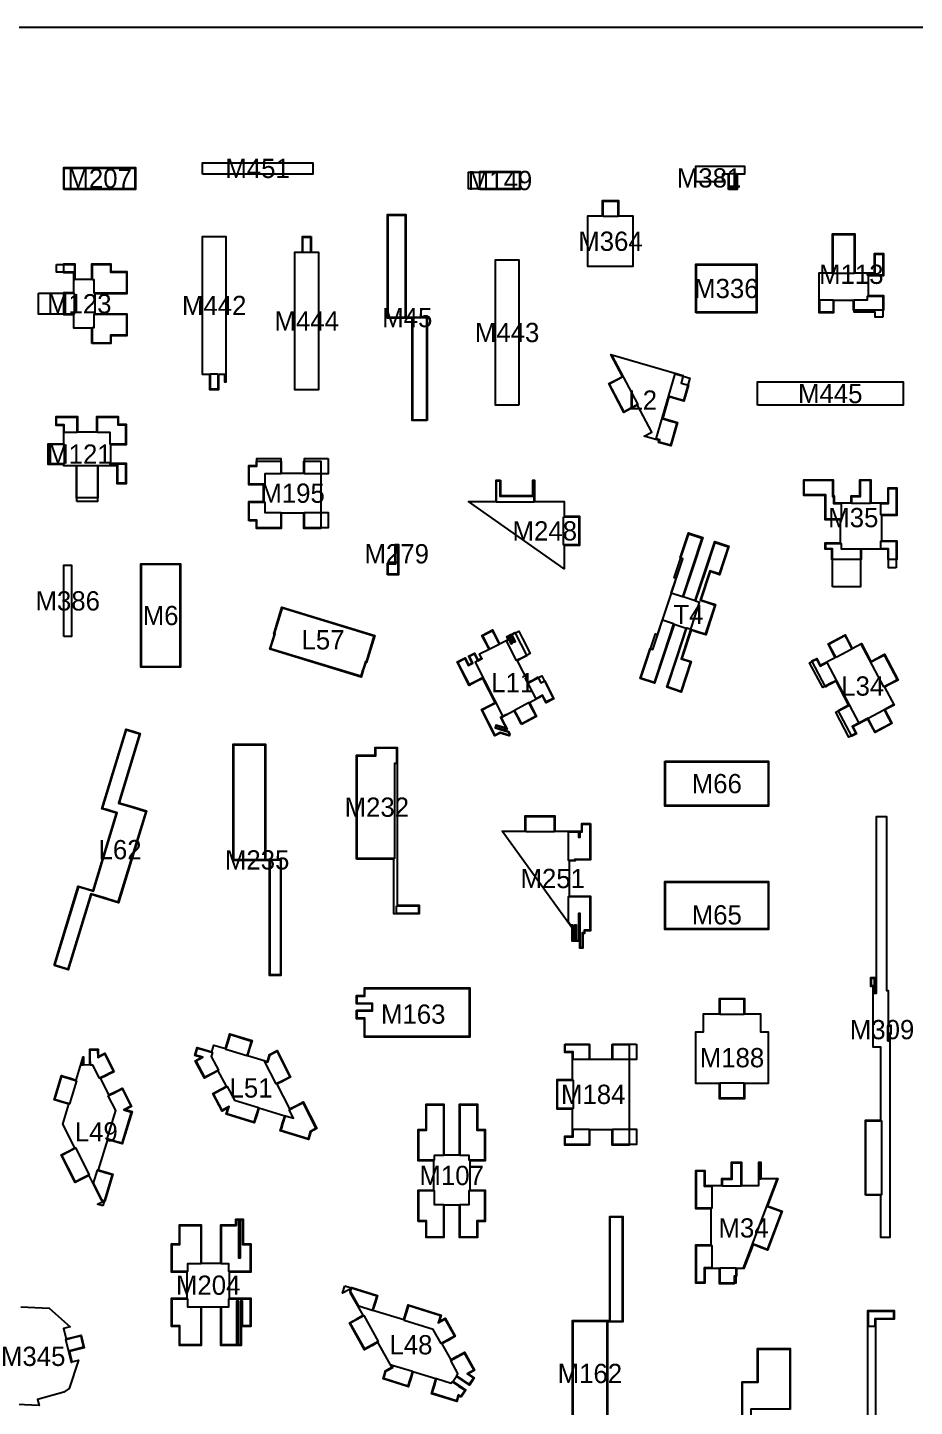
# Model space of a CAD drawing. Header units: millimetres. Extents: x 0 to 500, y 0 to 700.
# Drawn here: x 236.3 to 351.4, y 521.1 to 700 of the extents above; entities that cross this region are included whole.
import ezdxf
from ezdxf.enums import TextEntityAlignment as Align

# ---------------------------------------------------------------- set-up
doc = ezdxf.new("R2010")
doc.units = ezdxf.units.MM
for name, color, linetype in [('CORTE', 1, 'Continuous'), ('GRABADO', 5, 'Continuous'), ('HOJA', 8, 'Continuous')]:
    doc.layers.add(name, color=color, linetype=linetype)

msp = doc.modelspace()

# ---------------------------------------------------------------- linework, layer by layer
at = {"layer": 'CORTE'}
for points in [[(241, 679), (241, 681.85), (250.31, 681.85), (250.31, 679), (241, 679)], [(259, 681), (259, 682.46), (273.3, 682.46), (273.3, 681), (259, 681)], [(327.25, 679), (327.25, 681), (326.44, 681), (326.44, 680), (323, 680), (323, 682.04), (329.3, 682.04), (329.3, 681), (328.35, 681), (328.35, 679), (327.25, 679)], [(295, 679), (295, 681.32), (300.2, 681.32), (300.2, 679), (295, 679)], [(310.9, 675.56), (310.9, 677.56), (312.95, 677.56), (312.95, 675.56), (314.85, 675.56), (314.85, 669), (309, 669), (309, 675.56), (310.9, 675.56)], [(288.14, 649), (286.2, 649), (286.2, 662.29), (283, 662.29), (283, 675.74), (285.37, 675.74), (285.37, 662.44), (288.14, 662.44), (288.14, 649)], [(259.96, 655), (259, 655), (259, 672.88), (262.04, 672.88), (262.04, 654), (261.89, 654), (261.89, 655), (261.08, 655), (261.08, 653), (259.96, 653), (259.96, 655)], [(273.08, 672.88), (273.08, 670.88), (274.04, 670.88), (274.04, 653), (271, 653), (271, 670.88), (271.96, 670.88), (271.96, 672.88), (273.08, 672.88)], [(343.46, 664.61), (340.88, 664.61), (340.88, 663.41), (340.88, 663), (339, 663), (339, 668.17), (340.73, 668.17), (340.73, 673.22), (343.61, 673.22), (343.61, 668.17), (346.19, 668.17), (346.19, 670.69), (347.34, 670.69), (347.34, 667.81), (345.34, 667.81), (345.34, 665.22), (347.34, 665.22), (347.34, 663.34), (343.46, 663.34), (343.46, 664.61)], [(244.64, 659), (244.64, 661), (242.29, 661), (242.29, 662.73), (241, 662.73), (241, 665.61), (242.29, 665.61), (242.29, 668.19), (241, 668.19), (241, 669.34), (242.46, 669.34), (242.46, 667.34), (244.64, 667.34), (244.64, 669.34), (247.13, 669.34), (247.13, 668.34), (249.2, 668.34), (249.2, 665.46), (245.05, 665.46), (245.05, 662.88), (249.2, 662.88), (249.2, 660), (247.13, 660), (247.13, 659), (244.64, 659)], [(300.04, 651), (297, 651), (297, 669.88), (300.04, 669.88), (300.04, 651)], [(323, 663), (323, 664.4), (323, 667.08), (323, 669.31), (330.92, 669.31), (330.92, 667.9), (330.92, 665.22), (330.92, 663), (323, 663)], [(320.41, 651.82), (319.52, 652.08), (318.72, 649.32), (319.61, 649.06), (320.64, 648.76), (319.75, 645.72), (318.17, 646.18), (318.25, 646.44), (316.3, 647), (317.28, 647.52), (315.44, 651), (314.62, 650.57), (313.67, 650.06), (311.7, 653.8), (312.65, 654.3), (313.47, 654.74), (311.96, 657.58), (320.74, 655.02), (320.74, 655.02), (321.38, 654.84), (321.1, 653.88), (322.05, 653.6), (321.44, 651.52), (320.41, 651.82)], [(331, 651), (331, 654.04), (349.88, 654.04), (349.88, 651), (331, 651)], [(242.64, 643.13), (241, 643.13), (241, 643.32), (239, 643.32), (239, 646), (241, 646), (241, 648.38), (240, 648.38), (240, 649.53), (242.79, 649.53), (242.79, 647.53), (245.29, 647.53), (245.29, 649.53), (248.08, 649.53), (248.08, 648.53), (249.08, 648.53), (249.08, 645.85), (247.08, 645.85), (247.08, 643.47), (249.08, 643.47), (249.08, 640.79), (247.93, 640.79), (247.93, 643.13), (245.44, 643.13), (245.44, 639), (242.64, 639), (242.64, 643.13)], [(265, 636), (265, 638.49), (267, 638.49), (267, 640.69), (265, 640.69), (265, 643.18), (266, 643.18), (266, 643.74), (269.22, 643.74), (269.22, 642.18), (272.15, 642.18), (272.15, 643.74), (274.37, 643.74), (274.37, 635), (272.15, 635), (272.15, 637), (269.22, 637), (269.22, 635), (266, 635), (266, 636), (265, 636)], [(297.65, 641.27), (297.65, 639.27), (301.86, 639.27), (301.86, 641.27), (302.07, 641.27), (302.07, 638.5), (305.92, 638.5), (305.92, 636.61), (306.84, 636.61), (307.92, 636.61), (307.92, 632.8), (306.93, 632.8), (306.84, 632.8), (305.92, 632.8), (305.92, 629.77), (293.49, 638.5), (297.08, 638.5), (297.08, 641.27), (297.65, 641.27)], [(337, 639.61), (337, 639.61), (337, 641.33), (340.8, 641.33), (340.8, 639.23), (340.93, 639.23), (340.93, 638.32), (343.16, 638.32), (343.16, 639.23), (344.29, 639.23), (344.29, 641.33), (345.7, 641.33), (345.7, 638.32), (347.94, 638.32), (347.94, 640.28), (349.09, 640.28), (349.09, 636.7), (347.09, 636.7), (347.09, 633.42), (349.09, 633.42), (349.09, 631), (347.94, 631), (347.94, 632.32), (344.44, 632.32), (344.44, 631), (340.65, 631), (340.65, 632.32), (339.78, 632.32), (339.78, 633.14), (341.78, 633.14), (341.78, 636.14), (339.78, 636.14), (339.78, 639.29), (337, 639.29), (337, 639.61)], [(321.75, 622.05), (320.17, 622.57), (318.94, 618.82), (317.65, 614.92), (315.79, 615.54), (317.07, 619.43), (317.43, 619.31), (321.31, 631.09), (320.98, 631.2), (322.04, 634.43), (323.89, 633.82), (322.6, 629.92), (321.37, 626.17), (322.93, 625.65), (324.16, 629.41), (325.45, 633.3), (327.29, 632.7), (326.08, 629.01), (324.88, 629.41), (323.67, 625.75), (324.55, 625.46), (324.73, 625.4), (325.57, 625.13), (324.28, 621.19), (323.25, 621.53), (322.38, 621.82), (321.17, 618.16), (322.4, 617.76), (321.1, 613.79), (319.23, 614.4), (320.52, 618.3), (321.75, 622.05)], [(283, 629), (283, 630.5), (284, 630.5), (284, 632.95), (284.41, 632.95), (284.41, 629), (283, 629)], [(241, 621), (241, 630.24), (242.03, 630.24), (242.03, 621), (241, 621)], [(252.43, 617), (251, 617), (251, 630.44), (252.87, 630.44), (254.47, 630.44), (256.14, 630.44), (256.14, 617), (253.67, 617), (252.43, 617)], [(279.85, 616.59), (279.6, 615.74), (267.74, 619.36), (267.94, 620), (268.33, 621.27), (268.24, 621.3), (269.31, 624.81), (281.34, 621.14), (280.27, 617.63), (280.18, 617.66), (279.91, 616.77), (279.85, 616.59)], [(300.39, 609.57), (300.32, 609.71), (299.89, 610.52), (299.45, 611.34), (297.76, 610.43), (298.19, 609.62), (298.53, 608.98), (298.13, 609.1), (297.11, 609.41), (297.04, 609.19), (298.12, 608.87), (298.69, 608.69), (298.87, 608.34), (298.8, 608.1), (297.61, 608.46), (296.93, 608.11), (295.19, 611.52), (296.15, 612.01), (296.97, 612.43), (295.37, 615.56), (294.55, 615.14), (293.59, 614.65), (292.04, 617.7), (293.06, 618.22), (293.51, 617.33), (293.99, 617.57), (293.57, 618.4), (293.53, 618.46), (294.27, 618.84), (294.73, 617.95), (295.2, 618.19), (294.93, 618.73), (296.17, 619.36), (295.75, 620.18), (295.26, 621.14), (296.63, 621.84), (297.12, 620.88), (297.54, 620.06), (298.65, 620.62), (298.47, 620.98), (298.6, 621.05), (299.05, 620.16), (299.11, 620.19), (298.66, 621.08), (298.98, 621.24), (299.44, 620.35), (299.5, 620.38), (299.04, 621.27), (299.53, 621.52), (301.09, 618.48), (300.66, 618.26), (299.84, 617.84), (301.26, 615.06), (302.08, 615.48), (302.51, 615.7), (302.88, 614.97), (303.41, 615.24), (304.59, 612.92), (303.57, 612.4), (303.1, 613.28), (301.41, 612.38), (301.84, 611.56), (302.35, 610.61), (300.39, 609.57)], [(342.86, 620.27), (343.29, 619.45), (344.48, 620.08), (345.71, 617.76), (346.53, 618.19), (347.15, 618.52), (347.48, 618.69), (349.24, 615.35), (348.29, 614.85), (347.48, 614.41), (348.71, 612.09), (347.52, 611.46), (347.95, 610.64), (348.11, 610.34), (348.45, 609.69), (346.25, 608.53), (345.74, 609.48), (345.31, 610.29), (343.37, 609.27), (343.84, 608.38), (343.22, 608.05), (341.45, 611.4), (342.01, 611.69), (342.82, 612.12), (341.2, 615.2), (340.38, 614.77), (340.18, 614.66), (339.82, 614.47), (338.05, 617.82), (338.68, 618.15), (339.15, 617.26), (341.09, 618.29), (340.65, 619.11), (340.15, 620.06), (342.36, 621.22), (342.86, 620.27)], [(239.74, 578.3), (242.89, 588.62), (243.62, 588.4), (243.92, 588.31), (244.8, 588.04), (247.86, 598.07), (246.97, 598.34), (246.56, 598.46), (245.94, 598.65), (249.09, 608.97), (250.12, 608.65), (250.93, 608.41), (248.19, 599.43), (249.88, 598.92), (251.72, 598.36), (248.09, 586.45), (246.26, 587.01), (244.56, 587.53), (241.58, 577.74), (240.77, 577.99), (239.74, 578.3)], [(269.18, 592.08), (269.18, 577), (267.71, 577), (267.71, 591.93), (265.43, 591.93), (263, 591.93), (263, 607.02), (264.19, 607.02), (267.18, 607.02), (267.18, 592.08), (269.18, 592.08)], [(279, 592.09), (279, 605.61), (281.41, 605.61), (281.41, 606.61), (284.25, 606.61), (284.25, 586.15), (287.09, 586.15), (287.09, 585), (283.83, 585), (283.83, 592.09), (279, 592.09)], [(319, 604.81), (332.44, 604.81), (332.44, 599), (319, 599), (319, 604.81)], [(309.35, 596.73), (309.35, 592), (307.35, 592), (307.35, 591.87), (306.57, 591.87), (306.57, 587.32), (309.35, 587.32), (309.35, 582.82), (308.57, 582.82), (308.57, 582.46), (308.35, 582.46), (308.35, 581.25), (308.35, 580.55), (307.94, 580.55), (307.94, 583.01), (307.94, 584.37), (307.94, 584.37), (307.94, 584.99), (307.83, 584.99), (307.83, 583.48), (307.83, 583.16), (307.83, 581.46), (307.42, 581.46), (307.42, 583.46), (307.34, 583.46), (307.34, 582.86), (307.34, 581.46), (306.96, 581.46), (306.96, 583.46), (306.87, 583.46), (306.87, 583.27), (297.87, 595.73), (300.88, 595.73), (300.88, 597.73), (304.69, 597.73), (304.69, 595.73), (307.83, 595.73), (307.83, 595.01), (307.94, 595.01), (307.94, 595.73), (308.2, 595.73), (308.2, 596.73), (309.35, 596.73)], [(345, 548.5), (345, 558.25), (347, 558.25), (347, 567.7), (346, 567.7), (346, 575.59), (345.7, 575.59), (345.7, 576.74), (346.22, 576.74), (346.22, 574.74), (346.43, 574.74), (346.43, 597.64), (347.73, 597.64), (347.73, 575.06), (347.97, 575.06), (347.97, 570.57), (348.32, 570.57), (348.32, 569.42), (348.17, 569.42), (348.17, 543), (347, 543), (347, 548.5), (345, 548.5)], [(319, 587), (319, 587), (319, 589.19), (332.44, 589.19), (332.44, 583), (319, 583), (319, 586.77), (319, 587)], [(279, 572.51), (281, 572.51), (281, 573.32), (279, 573.32), (279, 574.42), (280, 574.42), (280, 575.42), (293.68, 575.42), (293.68, 573.9), (293.68, 571.49), (293.68, 569), (280, 569), (280, 571.41), (279, 571.41), (279, 572.51)], [(326.07, 563), (323, 563), (323, 569.71), (324, 569.71), (324, 572.04), (326.07, 572.04), (326.07, 574.04), (329.3, 574.04), (329.3, 572.04), (331.37, 572.04), (331.37, 569.71), (332.37, 569.71), (332.37, 563), (329.3, 563), (329.3, 561), (326.07, 561), (326.07, 563)], [(273.04, 556.74), (272.74, 555.74), (269.09, 556.86), (269.2, 557.24), (269.4, 557.89), (269.67, 558.77), (266.3, 559.8), (266.03, 558.91), (265.99, 558.77), (265.72, 557.88), (262.07, 559), (262.33, 559.85), (261.54, 559.43), (260.33, 561.7), (261.28, 562.2), (262.1, 562.64), (261.03, 564.64), (260.21, 564.2), (259.27, 563.7), (258.06, 565.96), (258.85, 566.38), (257.99, 566.64), (258.31, 567.69), (259.34, 567.38), (260.23, 567.11), (260.49, 567.97), (261.98, 567.52), (262.25, 568.4), (262.57, 569.43), (265.43, 568.56), (265.11, 567.53), (264.84, 566.65), (267.42, 565.86), (267.7, 566.78), (268.68, 567.28), (270.44, 563.81), (269.5, 563.33), (269.48, 563.32), (268.66, 562.9), (270.28, 559.7), (271.11, 560.12), (272.07, 560.61), (273.83, 557.14), (273.04, 556.74)], [(247.54, 564.53), (246.9, 564.21), (246.58, 564.05), (245.75, 563.63), (246.82, 561.51), (247.64, 561.92), (247.93, 562.06), (248.6, 562.4), (249.81, 560.01), (249.01, 559.61), (249.86, 559.35), (248.58, 555.15), (247.55, 555.46), (246.67, 555.73), (245.47, 551.81), (246.36, 551.54), (247.39, 551.23), (246.33, 547.74), (245.9, 547.87), (244.28, 551.06), (243.45, 550.64), (242.49, 550.15), (240.66, 553.75), (241.61, 554.24), (242.44, 554.66), (240.87, 557.73), (241.66, 560.3), (240.77, 560.57), (239.74, 560.89), (240.7, 564.03), (241.1, 563.91), (241.73, 563.72), (242.62, 563.45), (243.53, 566.45), (243.57, 566.44), (243.58, 565.44), (244.38, 565.45), (244.38, 566.37), (244.37, 567.45), (245.47, 567.45), (245.48, 566.5), (246.34, 566.93), (247.54, 564.53)], [(307, 559.67), (305, 559.67), (305, 563.5), (307, 563.5), (307, 567.02), (306, 567.02), (306, 568.06), (309.22, 568.06), (309.22, 566.17), (312.15, 566.17), (312.15, 568.06), (314.37, 568.06), (314.37, 555), (312.15, 555), (312.15, 557), (309.22, 557), (309.22, 555), (306, 555), (306, 556.15), (307, 556.15), (307, 559.67)], [(287, 545.11), (287, 549.18), (289, 549.18), (289, 552.95), (287, 552.95), (287, 557.03), (288, 557.03), (288, 560.32), (290.32, 560.32), (290.32, 553.74), (292.35, 553.74), (292.35, 560.32), (294.67, 560.32), (294.67, 557.03), (295.67, 557.03), (295.67, 552.95), (293.67, 552.95), (293.67, 549.18), (295.67, 549.18), (295.67, 545.11), (294.67, 545.11), (294.67, 543), (292.35, 543), (292.35, 547.21), (290.32, 547.21), (290.32, 543), (288, 543), (288, 545.11), (287, 545.11)], [(326.06, 539), (324.15, 539), (324.15, 537.08), (323, 537.08), (323, 542.07), (325, 542.07), (325, 546.75), (323, 546.75), (323, 551.73), (324.15, 551.73), (324.15, 549.76), (326.39, 549.76), (326.39, 550.68), (327.65, 550.68), (327.65, 552.78), (328.92, 552.78), (328.92, 549.76), (331.16, 549.76), (331.16, 552.78), (331.44, 552.78), (331.44, 550.68), (333.66, 550.68), (332.32, 547.14), (334.19, 546.43), (332.29, 541.38), (331.28, 541.76), (330.42, 542.09), (329.25, 539), (328.28, 539), (328.28, 538.02), (327.96, 538.02), (327.96, 537), (326.06, 537), (326.06, 539)], [(307, 516.83), (307, 532.25), (311.83, 532.25), (311.83, 545.75), (313.53, 545.75), (313.53, 532.07), (311.53, 532.07), (311.53, 518.68), (313.53, 518.68), (313.53, 505), (311.83, 505), (311.83, 516.83), (307, 516.83)], [(256, 531.48), (255, 531.48), (255, 535.15), (257, 535.15), (257, 538.51), (255, 538.51), (255, 542.18), (256, 542.18), (256, 544.66), (258.85, 544.66), (258.85, 539.7), (261.4, 539.7), (261.4, 544.66), (263.33, 544.66), (263.33, 545.4), (263.74, 545.4), (263.74, 540.44), (263.85, 540.44), (263.85, 545.4), (264.26, 545.4), (264.26, 542.18), (265.26, 542.18), (265.26, 538.51), (262.48, 538.51), (262.48, 535.15), (265.26, 535.15), (265.26, 531.48), (264.11, 531.48), (264.11, 534.7), (264, 534.7), (264, 529), (263.59, 529), (263.59, 534.7), (263.48, 534.7), (263.48, 529), (261.4, 529), (261.4, 533.96), (258.85, 533.96), (258.85, 529), (256, 529), (256, 531.48)], [(292.54, 522.29), (292.23, 522.5), (291.99, 521.74), (288.71, 522.75), (288.89, 523.34), (289.02, 523.77), (289.29, 524.66), (286.29, 525.57), (286.02, 524.69), (285.86, 524.18), (285.71, 523.66), (282.42, 524.66), (282.74, 525.72), (283.58, 526.18), (281.77, 529.43), (280.97, 528.98), (280.03, 528.45), (278.08, 531.96), (279.02, 532.48), (279.83, 532.93), (278.18, 535.9), (278.38, 536.54), (281.71, 535.51), (281.39, 534.48), (281.11, 533.6), (285.1, 532.36), (285.7, 534.27), (289.97, 532.95), (289.71, 532.1), (290.48, 532.54), (291.8, 530.2), (290.86, 529.67), (290.06, 529.22), (291.23, 527.14), (292.03, 527.6), (292.97, 528.13), (294.29, 525.79), (293.46, 525.32), (294.25, 524.79), (293.62, 523.87), (292.73, 524.48), (291.97, 525), (291.51, 524.33), (292.28, 523.81), (293.16, 523.21), (292.54, 522.29)], [(345, 509.51), (345.33, 509.51), (345.33, 533.56), (348.71, 533.56), (348.71, 532.41), (346.29, 532.41), (346.29, 517.19), (351.12, 517.19), (351.12, 501.67), (346.29, 501.67), (346.29, 497), (345, 497), (345, 509.51)]]:
    msp.add_lwpolyline(points, close=True, dxfattribs=at)
for points in [[(235.44, 534.04), (239.13, 533.86), (241.84, 531.44), (240.99, 531.23), (241.32, 529.88), (242.22, 530.1), (243.27, 530.36), (243.67, 528.71), (241.73, 528.24), (242.06, 526.88), (242.92, 527.1), (241.7, 523.44), (241.02, 522.94), (237.61, 522.02), (237.83, 521.2), (234.95, 521.34)], [(329, 512.1), (329, 524.31), (331, 524.31), (331, 528.6), (335.25, 528.6), (335.25, 520.68)]]:
    msp.add_lwpolyline(points, dxfattribs=at)
at = {"layer": 'GRABADO'}
for points in [[(241.07, 681.78), (243.55, 681.78), (245.35, 681.78), (246.03, 681.78), (247.79, 681.78), (250.24, 681.78), (250.24, 679.07), (247.79, 679.07), (246.03, 679.07), (245.35, 679.07), (243.55, 679.07), (241.07, 679.07), (241.07, 681.78)], [(300.13, 679.07), (300.09, 679.07), (298.93, 679.07), (297.72, 679.07), (296.8, 679.07), (293.51, 679.07), (293.51, 681.25), (296.8, 681.25), (297.72, 681.25), (298.93, 681.25), (300.09, 681.25), (300.13, 681.25), (300.13, 679.07)], [(328.27, 681.07), (328.27, 680.07), (328.27, 679.07), (327.32, 679.07), (327.32, 680.07), (327.32, 681.07), (328.27, 681.07)], [(310.98, 675.48), (310.98, 676.48), (310.98, 677.48), (312.88, 677.48), (312.88, 676.48), (312.88, 675.48), (310.98, 675.48)], [(288.06, 649.08), (286.27, 649.08), (286.27, 662.37), (284.67, 662.37), (283.07, 662.37), (283.07, 675.66), (284.67, 675.66), (285.3, 675.66), (285.3, 662.37), (286.68, 662.37), (288.06, 662.37), (288.06, 649.08)], [(272.04, 670.8), (272.04, 671.8), (272.04, 672.8), (273, 672.8), (273, 671.8), (273, 670.8), (272.04, 670.8)], [(343.54, 673.14), (343.54, 670.62), (343.54, 668.09), (340.81, 668.09), (340.81, 670.62), (340.81, 673.14), (343.54, 673.14)], [(240.05, 669.27), (242.38, 669.27), (242.38, 668.27), (242.38, 667.27), (242.36, 667.27), (242.36, 668.27), (240.05, 668.27), (240.05, 669.27)], [(249.13, 665.54), (247.05, 665.54), (244.97, 665.54), (244.97, 667.27), (244.72, 667.27), (244.72, 668.27), (244.72, 669.27), (247.05, 669.27), (247.05, 668.27), (249.13, 668.27), (249.13, 665.54)], [(330.84, 669.23), (330.84, 667.9), (330.84, 667.9), (330.84, 665.22), (330.84, 665.22), (330.84, 663.08), (323.07, 663.08), (323.07, 664.4), (323.07, 664.4), (323.07, 667.08), (323.07, 669.23), (330.84, 669.23)], [(347.27, 670.62), (347.27, 667.88), (346.27, 667.88), (345.27, 667.88), (345.27, 668.09), (346.27, 668.09), (346.27, 670.62), (347.27, 670.62)], [(237.74, 665.54), (240.05, 665.54), (242.36, 665.54), (242.36, 662.81), (240.05, 662.81), (237.74, 662.81), (237.74, 665.54)], [(340.81, 664.69), (340.81, 663.08), (339.07, 663.08), (339.07, 664.69), (340.81, 664.69)], [(347.27, 662.41), (346.27, 662.41), (346.27, 663.08), (343.54, 663.08), (343.54, 664.69), (345.27, 664.69), (345.27, 665.15), (346.27, 665.15), (347.27, 665.15), (347.27, 662.41)], [(249.13, 660.07), (247.05, 660.07), (247.05, 659.07), (246.66, 659.07), (244.72, 659.07), (244.72, 661.07), (244.97, 661.07), (244.97, 662.81), (247.05, 662.81), (249.13, 662.81), (249.13, 660.07)], [(311.8, 653.77), (312.68, 654.24), (313.57, 654.71), (312.11, 657.46), (315.47, 651.1), (314.59, 650.63), (313.71, 650.16), (312.16, 653.08), (311.8, 653.77)], [(261, 655.08), (261, 654.08), (261, 653.08), (260.04, 653.08), (260.04, 654.08), (260.04, 655.08), (261, 655.08)], [(321.39, 651.61), (320.43, 651.89), (319.47, 652.17), (318.63, 649.27), (319.59, 648.99), (320.55, 648.71), (319.7, 645.81), (318.26, 646.23), (318.34, 646.49), (317.86, 646.63), (320.32, 655.07), (320.8, 654.93), (320.8, 654.93), (322.24, 654.51), (321.39, 651.61)], [(240.07, 649.46), (242.72, 649.46), (242.72, 648.46), (242.72, 647.46), (241.07, 647.46), (241.07, 648.46), (240.07, 648.46), (240.07, 649.46)], [(248.01, 649.46), (248.01, 648.46), (249.01, 648.46), (249.01, 645.93), (248.01, 645.93), (247.01, 645.93), (247.01, 647.46), (245.36, 647.46), (245.36, 648.46), (245.36, 649.46), (248.01, 649.46)], [(239.07, 645.93), (240.07, 645.93), (241.07, 645.93), (241.07, 643.4), (240.07, 643.4), (239.07, 643.4), (239.07, 645.93)], [(265.07, 643.11), (266.07, 643.11), (266.07, 644.11), (269.15, 644.11), (269.15, 643.11), (269.15, 642.11), (267.07, 642.11), (267.07, 640.76), (266.07, 640.76), (265.07, 640.76), (265.07, 643.11)], [(275.3, 644.11), (275.3, 643.11), (275.3, 642.61), (275.3, 642.11), (272.22, 642.11), (272.22, 643.11), (272.22, 644.11), (275.3, 644.11)], [(242.72, 638.53), (242.72, 640.87), (242.72, 643.2), (245.36, 643.2), (245.36, 640.87), (245.36, 638.53), (242.72, 638.53)], [(249.01, 640.87), (248.01, 640.87), (248.01, 643.2), (247.01, 643.2), (247.01, 643.4), (248.01, 643.4), (249.01, 643.4), (249.01, 640.87)], [(297.28, 641.19), (297.57, 641.19), (297.57, 639.19), (301.93, 639.19), (301.93, 641.19), (302, 641.19), (302, 638.42), (297.15, 638.42), (297.15, 641.19), (297.28, 641.19)], [(339.85, 639.16), (339.85, 639.36), (337.07, 639.36), (337.07, 639.68), (337.07, 639.68), (337.07, 640.21), (337.07, 641.26), (340.72, 641.26), (340.72, 640.21), (340.72, 639.16), (340.85, 639.16), (340.85, 638.24), (341.85, 638.24), (341.85, 636.21), (339.85, 636.21), (339.85, 639.16)], [(345.63, 641.26), (345.63, 638.24), (343.24, 638.24), (343.24, 639.16), (344.37, 639.16), (344.37, 640.34), (344.37, 641.26), (345.63, 641.26)], [(349.01, 640.21), (349.01, 636.78), (348.01, 636.78), (347.01, 636.78), (347.01, 638.24), (348.01, 638.24), (348.01, 640.21), (349.01, 640.21)], [(266.07, 635.08), (266.07, 636.08), (265.07, 636.08), (265.07, 638.42), (266.07, 638.42), (267.07, 638.42), (267.07, 637.08), (269.15, 637.08), (269.15, 636.08), (269.15, 635.08), (266.07, 635.08)], [(275.3, 636.58), (275.3, 636.08), (275.3, 635.08), (272.22, 635.08), (272.22, 636.08), (272.22, 637.08), (275.3, 637.08), (275.3, 636.58)], [(305.84, 636.53), (306.84, 636.53), (306.84, 636.53), (307.84, 636.53), (307.84, 632.87), (306.93, 632.87), (306.84, 632.87), (305.84, 632.87), (305.84, 636.53)], [(319.82, 626.6), (320.45, 628.51), (320.2, 628.59), (322.09, 634.33), (323.79, 633.77), (322.53, 629.95), (321.27, 626.12), (319.82, 626.6)], [(349.01, 629.92), (348.01, 629.92), (348.01, 632.39), (347.01, 632.39), (347.01, 633.35), (348.01, 633.35), (349.01, 633.35), (349.01, 629.92)], [(283.07, 630.43), (283.85, 630.43), (284.07, 630.43), (284.07, 632.86), (284.07, 632.87), (284.33, 632.87), (284.33, 632.86), (284.33, 630.43), (284.33, 629.08), (284.07, 629.08), (283.85, 629.08), (283.07, 629.08), (283.07, 630.43)], [(319.33, 614.45), (320.59, 618.28), (321.85, 622.1), (322.34, 621.94), (323.48, 625.39), (322.98, 625.56), (324.24, 629.38), (325.5, 633.21), (327.2, 632.65), (326.03, 629.11), (324.83, 629.5), (323.58, 625.71), (324.53, 625.39), (324.71, 625.33), (325.48, 625.08), (325.09, 623.89), (324.23, 621.28), (323.28, 621.6), (322.33, 621.91), (321.08, 618.11), (322.31, 617.71), (321.05, 613.88), (319.33, 614.45)], [(340.72, 627.44), (340.72, 629.92), (340.72, 632.39), (339.85, 632.39), (339.85, 633.07), (341.85, 633.07), (341.85, 632.39), (344.37, 632.39), (344.37, 629.92), (344.37, 627.44), (340.72, 627.44)], [(256.06, 617.08), (254.47, 617.08), (253.67, 617.08), (253.67, 617.08), (252.87, 617.08), (252.87, 617.08), (252.46, 617.08), (251.07, 617.08), (251.07, 630.37), (252.46, 630.37), (252.87, 630.37), (252.87, 630.37), (254.47, 630.37), (256.06, 630.37), (256.06, 617.08)], [(279.55, 615.84), (267.84, 619.41), (268.01, 619.98), (268.42, 621.32), (268.33, 621.35), (269.36, 624.71), (281.25, 621.09), (280.22, 617.72), (280.13, 617.75), (279.84, 616.79), (279.78, 616.61), (279.55, 615.84)], [(315.88, 615.58), (317.77, 621.32), (318.05, 621.23), (318.68, 623.14), (320.12, 622.67), (318.86, 618.84), (317.61, 615.02), (315.88, 615.58)], [(296.27, 619.33), (295.82, 620.22), (295.36, 621.11), (296.6, 621.74), (297.05, 620.85), (297.51, 619.96), (296.27, 619.33)], [(300.48, 620.82), (301.52, 618.78), (300.63, 618.33), (299.74, 617.87), (298.43, 620.43), (298.75, 620.59), (298.57, 620.95), (298.57, 620.95), (299.02, 620.06), (299.21, 620.15), (298.76, 621.04), (298.95, 621.14), (299.41, 620.25), (299.6, 620.35), (299.14, 621.24), (300.03, 621.7), (300.48, 620.82)], [(341.19, 618.26), (340.72, 619.14), (340.25, 620.02), (342.32, 621.12), (342.79, 620.24), (343.26, 619.35), (341.19, 618.26)], [(348.32, 616.94), (349.14, 615.38), (348.26, 614.91), (347.37, 614.45), (344.45, 619.98), (344.45, 619.98), (345.68, 617.66), (346.56, 618.12), (347.18, 618.45), (347.45, 618.59), (348.32, 616.94)], [(298.75, 608.19), (297.6, 608.54), (296.96, 608.21), (295.29, 611.48), (296.18, 611.94), (297.07, 612.39), (295.4, 615.66), (294.51, 615.21), (293.62, 614.76), (292.14, 617.67), (293.03, 618.12), (293.48, 617.23), (294.09, 617.54), (293.63, 618.43), (293.63, 618.43), (294.24, 618.74), (294.24, 618.74), (294.7, 617.85), (295.3, 618.16), (294.37, 617.68), (297.97, 610.63), (298.46, 610.89), (297.66, 610.47), (298.13, 609.58), (298.38, 609.11), (298.15, 609.18), (297.06, 609.51), (296.95, 609.14), (298.1, 608.79), (298.64, 608.63), (298.79, 608.33), (298.75, 608.19)], [(346.28, 608.63), (345.81, 609.51), (345.34, 610.4), (343.27, 609.3), (343.74, 608.42), (342.85, 607.95), (341.16, 611.16), (342.04, 611.63), (342.93, 612.09), (341.23, 615.3), (340.34, 614.84), (340.14, 614.73), (339.46, 614.37), (337.76, 617.58), (338.65, 618.04), (339.11, 617.16), (340, 617.63), (344.16, 609.77), (348.6, 612.12), (348.6, 612.12), (347.42, 611.49), (347.88, 610.61), (348.04, 610.3), (348.35, 609.72), (346.28, 608.63)], [(300.88, 615.64), (301.23, 614.96), (302.12, 615.41), (302.94, 615.83), (303.01, 615.87), (304.49, 612.95), (303.6, 612.5), (303.13, 613.38), (302.27, 612.92), (300.88, 615.64)], [(300.42, 609.67), (300.38, 609.75), (299.95, 610.56), (299.48, 611.44), (301.31, 612.41), (301.78, 611.53), (302.25, 610.65), (300.42, 609.67)], [(242.94, 588.53), (243.6, 588.33), (243.89, 588.24), (244.85, 587.94), (247.95, 598.12), (247, 598.41), (246.58, 598.54), (246.04, 598.7), (248.29, 606.09), (249.14, 608.87), (250.1, 608.58), (250.83, 608.36), (248.1, 599.38), (249.86, 598.84), (251.63, 598.31), (248.04, 586.54), (246.28, 587.08), (244.51, 587.62), (241.53, 577.84), (240.79, 578.06), (239.84, 578.35), (242.94, 588.53)], [(263.08, 603.21), (263.08, 606.94), (264.19, 606.94), (267.11, 606.94), (267.11, 592.01), (268.11, 592.01), (269.11, 592.01), (269.11, 577.08), (268.11, 577.08), (267.79, 577.08), (267.79, 592.01), (265.43, 592.01), (263.08, 592.01), (263.08, 603.21)], [(284.17, 606.53), (284.17, 604.53), (283.9, 604.53), (283.9, 592.17), (281.49, 592.17), (279.07, 592.17), (279.07, 605.53), (281.49, 605.53), (281.49, 605.53), (281.49, 606.53), (284.17, 606.53)], [(332.37, 599.08), (319.07, 599.08), (319.07, 599.91), (319.07, 600.08), (319.07, 601.08), (319.07, 602.32), (319.07, 604.74), (332.37, 604.74), (332.37, 602.32), (332.37, 601.12), (332.37, 601.08), (332.37, 600.58), (332.37, 600.08), (332.37, 599.91), (332.37, 599.08)], [(300.95, 595.66), (300.95, 596.66), (300.95, 597.66), (304.61, 597.66), (304.61, 596.66), (304.61, 595.66), (300.95, 595.66)], [(308.5, 596.66), (309.27, 596.66), (309.27, 592.07), (308.5, 592.07), (307.27, 592.07), (307.27, 591.95), (306.5, 591.95), (306.5, 595.66), (307.76, 595.66), (307.76, 595.64), (307.76, 594.94), (308.01, 594.94), (308.01, 595.64), (308.01, 595.66), (308.27, 595.66), (308.27, 596.66), (308.5, 596.66)], [(319.07, 583.08), (319.07, 585.54), (319.07, 586.77), (319.07, 586.77), (319.07, 587.07), (319.07, 587.07), (319.07, 588), (319.07, 588), (319.07, 589.12), (332.37, 589.12), (332.37, 588), (332.37, 587.75), (332.37, 586.39), (332.37, 585.54), (332.37, 583.08), (319.07, 583.08)], [(309.27, 582.9), (308.5, 582.9), (308.5, 582.53), (308.27, 582.53), (308.27, 581.53), (308.27, 581.25), (308.27, 581.25), (308.27, 580.63), (308.01, 580.63), (308.01, 583.01), (308.01, 584.44), (308.01, 584.44), (308.01, 585.07), (307.76, 585.07), (307.76, 583.53), (307.76, 583.48), (307.76, 583.16), (307.76, 581.53), (307.5, 581.53), (307.5, 583.53), (307.27, 583.53), (307.27, 582.86), (307.27, 581.53), (307.03, 581.53), (307.03, 583.53), (306.8, 583.53), (306.8, 583.51), (306.5, 583.92), (306.5, 587.24), (309.27, 587.24), (309.27, 582.9)], [(284.17, 586.07), (287.01, 586.07), (287.01, 585.07), (285.45, 585.07), (284.45, 585.07), (284.17, 585.07), (284.17, 586.07)], [(346.08, 574.67), (346.08, 575.67), (345.77, 575.67), (345.77, 576.67), (346.14, 576.67), (346.14, 574.67), (346.08, 574.67)], [(279.07, 571.49), (279.07, 572.44), (280.07, 572.44), (281.07, 572.44), (281.07, 573.39), (280.07, 573.39), (279.07, 573.39), (279.07, 574.34), (280.07, 574.34), (280.07, 574.34), (280.07, 575.34), (293.61, 575.34), (293.61, 574.34), (293.61, 573.9), (293.61, 573.9), (293.61, 571.49), (293.61, 571.49), (293.61, 569.08), (280.07, 569.08), (280.07, 571.49), (280.07, 571.49), (279.07, 571.49)], [(329.22, 573.97), (329.22, 572.97), (329.22, 571.97), (326.15, 571.97), (326.15, 572.97), (326.15, 573.97), (329.22, 573.97)], [(265.33, 568.51), (265.04, 567.55), (264.75, 566.6), (262.03, 567.42), (262.32, 568.38), (262.62, 569.34), (265.33, 568.51)], [(347.9, 568.49), (347.9, 570.49), (348.25, 570.49), (348.25, 569.49), (348.1, 569.49), (348.1, 568.49), (347.9, 568.49)], [(245.4, 567.38), (245.41, 566.38), (246.3, 566.83), (247.44, 564.57), (246.86, 564.28), (246.54, 564.12), (245.65, 563.67), (244.79, 565.37), (244.46, 565.37), (244.45, 566.37), (244.44, 567.37), (245.4, 567.38)], [(258.16, 565.93), (259.04, 566.4), (258.09, 566.69), (258.36, 567.6), (259.32, 567.31), (260.28, 567.02), (260.12, 566.51), (261.06, 564.74), (260.18, 564.27), (259.3, 563.8), (258.16, 565.93)], [(270.34, 563.84), (269.46, 563.4), (269.45, 563.39), (268.56, 562.94), (267.06, 565.89), (267.47, 565.77), (267.76, 566.73), (268.65, 567.18), (270.34, 563.84)], [(306.07, 568.1), (309.15, 568.1), (309.15, 567.1), (309.15, 566.1), (307.07, 566.1), (307.07, 567.1), (306.07, 567.1), (306.07, 568.1)], [(315.3, 568.1), (315.3, 567.1), (315.3, 566.6), (315.3, 566.1), (312.22, 566.1), (312.22, 567.1), (312.22, 568.1), (315.3, 568.1)], [(243.28, 565.36), (243.49, 566.08), (243.5, 565.36), (243.28, 565.36)], [(240.75, 563.94), (241.08, 563.84), (241.71, 563.65), (242.67, 563.36), (241.75, 560.35), (240.79, 560.64), (239.84, 560.94), (240.75, 563.94)], [(249.71, 560.04), (248.81, 559.59), (249.77, 559.3), (248.53, 555.24), (247.58, 555.53), (246.62, 555.82), (247.74, 559.5), (246.78, 561.41), (247.68, 561.85), (247.96, 562), (248.57, 562.3), (249.71, 560.04)], [(262.16, 559.05), (262.45, 560), (261.57, 559.53), (260.43, 561.67), (261.31, 562.14), (262.2, 562.61), (263.14, 560.84), (266.25, 559.89), (265.96, 558.93), (265.92, 558.79), (265.67, 557.98), (262.16, 559.05)], [(305.07, 563.42), (306.07, 563.42), (307.07, 563.42), (307.07, 559.75), (306.07, 559.75), (305.07, 559.75), (305.07, 563.42)], [(326.15, 561.08), (326.15, 562.08), (326.15, 563.08), (329.22, 563.08), (329.22, 562.08), (329.22, 561.08), (326.15, 561.08)], [(273.72, 557.17), (272.98, 556.79), (272.69, 555.84), (269.18, 556.91), (269.28, 557.22), (269.47, 557.86), (269.76, 558.82), (270.81, 558.5), (270.25, 559.6), (271.14, 560.05), (272.03, 560.51), (273.72, 557.17)], [(287.07, 556.95), (288.07, 556.95), (288.07, 556.95), (288.07, 560.24), (290.25, 560.24), (290.25, 556.95), (290.25, 553.66), (289.07, 553.66), (289.07, 553.03), (288.07, 553.03), (287.07, 553.03), (287.07, 556.95)], [(294.59, 560.24), (294.59, 556.95), (294.59, 556.95), (295.59, 556.95), (295.59, 553.03), (294.59, 553.03), (293.59, 553.03), (293.59, 553.66), (292.42, 553.66), (292.42, 556.95), (292.42, 560.24), (294.59, 560.24)], [(345.07, 558.17), (346.08, 558.17), (347.08, 558.17), (347.08, 548.57), (346.08, 548.57), (345.07, 548.57), (345.07, 558.17)], [(306.07, 555.08), (306.07, 556.08), (307.07, 556.08), (307.07, 557.08), (309.15, 557.08), (309.15, 556.08), (309.15, 555.08), (306.07, 555.08)], [(315.3, 556.58), (315.3, 556.08), (315.3, 555.08), (312.22, 555.08), (312.22, 556.08), (312.22, 557.08), (315.3, 557.08), (315.3, 556.58)], [(242.32, 550.67), (240.76, 553.72), (241.65, 554.17), (242.54, 554.63), (244.31, 551.16), (243.42, 550.71), (242.53, 550.25), (242.32, 550.67)], [(246.06, 547.12), (245.36, 547.33), (246.08, 547.7), (244.87, 550.07), (245.38, 551.76), (246.34, 551.47), (247.29, 551.18), (246.06, 547.12)], [(323.07, 551.65), (324.07, 551.65), (324.07, 550.6), (324.07, 549.69), (325.07, 549.69), (325.07, 546.82), (324.07, 546.82), (323.07, 546.82), (323.07, 551.65)], [(328.85, 552.7), (328.85, 549.69), (326.46, 549.69), (326.46, 550.6), (327.72, 550.6), (327.72, 551.79), (327.72, 552.7), (328.85, 552.7)], [(331.37, 552.7), (331.37, 551.65), (331.37, 550.6), (331.24, 550.6), (331.24, 552.7), (331.37, 552.7)], [(332.24, 541.48), (331.31, 541.83), (330.37, 542.19), (329.2, 539.08), (329.2, 539.08), (333.55, 550.6), (332.23, 547.1), (334.1, 546.39), (332.24, 541.48)], [(288.07, 543.08), (288.07, 545.18), (287.07, 545.18), (287.07, 549.1), (288.07, 549.1), (289.07, 549.1), (289.07, 547.29), (290.25, 547.29), (290.25, 545.18), (290.25, 543.08), (288.07, 543.08)], [(292.42, 543.08), (292.42, 545.18), (292.42, 547.29), (293.59, 547.29), (293.59, 549.1), (294.59, 549.1), (295.59, 549.1), (295.59, 545.18), (294.59, 545.18), (294.59, 543.08), (292.42, 543.08)], [(307.07, 532.18), (309.49, 532.18), (311.9, 532.18), (311.9, 545.68), (312.45, 545.68), (313.45, 545.68), (313.45, 532.14), (312.45, 532.14), (311.45, 532.14), (311.45, 518.61), (312.45, 518.61), (313.45, 518.61), (313.45, 505.07), (312.45, 505.07), (311.9, 505.07), (311.9, 516.9), (309.49, 516.9), (307.07, 516.9), (307.07, 532.18)], [(255.07, 542.1), (256.07, 542.1), (256.07, 544.58), (258.78, 544.58), (258.78, 542.1), (258.78, 539.62), (257.07, 539.62), (257.07, 538.59), (256.07, 538.59), (255.07, 538.59), (255.07, 542.1)], [(263.41, 544.58), (263.41, 545.32), (263.67, 545.32), (263.67, 544.58), (263.67, 540.37), (263.92, 540.37), (263.92, 544.58), (263.92, 545.32), (264.18, 545.32), (264.18, 544.58), (264.18, 542.1), (264.41, 542.1), (265.18, 542.1), (265.18, 538.59), (264.41, 538.59), (264.18, 538.59), (263.18, 538.59), (262.41, 538.59), (262.41, 539.62), (261.48, 539.62), (261.48, 542.1), (261.48, 544.58), (263.41, 544.58)], [(323.07, 537.16), (323.07, 541.99), (324.07, 541.99), (325.07, 541.99), (325.07, 539.08), (324.07, 539.08), (324.07, 537.16), (323.07, 537.16)], [(326.14, 537.08), (326.14, 537.16), (326.14, 539.08), (328.2, 539.08), (328.2, 537.16), (328.2, 537.08), (326.14, 537.08)], [(277.48, 536.74), (281.61, 535.46), (281.32, 534.51), (281.02, 533.55), (279.27, 534.1), (278.06, 536.28), (277.18, 535.79), (277.48, 536.74)], [(256.07, 529.08), (256.07, 531.55), (255.07, 531.55), (255.07, 535.07), (256.07, 535.07), (257.07, 535.07), (257.07, 534.03), (258.78, 534.03), (258.78, 531.55), (258.78, 529.08), (256.07, 529.08)], [(263.67, 529.08), (263.67, 534.77), (263.41, 534.77), (263.41, 529.08), (261.48, 529.08), (261.48, 531.55), (261.48, 534.03), (262.41, 534.03), (262.41, 535.07), (263.18, 535.07), (264.18, 535.07), (264.41, 535.07), (265.18, 535.07), (265.18, 531.55), (264.41, 531.55), (264.18, 531.55), (264.18, 534.77), (263.92, 534.77), (263.92, 529.08), (263.67, 529.08)], [(289.88, 532.9), (289.58, 531.94), (290.45, 532.43), (291.7, 530.23), (290.83, 529.74), (289.96, 529.25), (288.91, 531.1), (285.15, 532.27), (285.45, 533.22), (285.75, 534.18), (289.88, 532.9)], [(348.63, 533.48), (348.63, 532.48), (346.22, 532.48), (346.22, 531.48), (345.41, 531.48), (345.41, 533.48), (348.63, 533.48)], [(279.12, 530.24), (278.18, 531.93), (279.06, 532.42), (279.93, 532.9), (281.8, 529.53), (280.93, 529.04), (280.06, 528.56), (279.12, 530.24)], [(243.58, 528.77), (241.64, 528.29), (242.01, 526.79), (241.27, 529.79), (242.24, 530.03), (243.21, 530.27), (243.37, 529.62), (243.58, 528.77)], [(294.19, 525.82), (293.32, 525.33), (294.14, 524.77), (293.6, 523.98), (292.78, 524.54), (291.95, 525.11), (292.14, 525.38), (291.2, 527.04), (292.07, 527.53), (292.94, 528.03), (294.19, 525.82)], [(329.07, 524.23), (330.08, 524.23), (331.08, 524.23), (331.08, 528.52), (332.65, 528.52), (335.18, 528.52), (335.18, 520.75), (332.65, 520.75), (330.12, 520.75), (330.12, 512.98), (331.08, 512.98), (331.08, 512.18), (330.08, 512.18), (329.07, 512.18), (329.07, 524.23)], [(282.51, 524.71), (282.8, 525.67), (283.68, 526.15), (283.48, 526.51), (286.24, 525.67), (285.95, 524.71), (285.79, 524.2), (285.66, 523.75), (282.51, 524.71)], [(292.18, 522.62), (291.94, 521.84), (288.8, 522.8), (288.96, 523.32), (289.09, 523.75), (289.38, 524.71), (291.28, 524.13), (291.41, 524.31), (292.23, 523.75), (293.06, 523.19), (292.52, 522.39), (292.18, 522.62)]]:
    msp.add_lwpolyline(points, close=True, dxfattribs=at)
at = {"layer": 'HOJA'}
msp.add_lwpolyline([(0, 0), (500, 0), (500, 700), (0, 700)], close=True, dxfattribs=at)

# ---------------------------------------------------------------- texts
at = {"layer": 'GRABADO'}
for s, p in [('M207', (245.66, 680.43)), ('M451', (266.15, 681.73)), ('M381', (324.72, 680.5)), ('M149', (297.6, 680.16)), ('M364', (311.93, 672.28)), ('M113', (343.17, 667.99)), ('M336', (326.96, 666.15)), ('M123', (243.02, 664.17)), ('M442', (260.52, 663.94)), ('M444', (272.52, 661.94)), ('M45', (285.57, 662.37)), ('M443', (298.52, 660.44)), ('M445', (340.44, 652.52)), ('L2', (316.11, 651.67)), ('M121', (243.04, 644.66)), ('M195', (270.69, 639.59)), ('M35', (343.43, 636.42)), ('M248', (303.41, 634.7)), ('M279', (284.2, 631.73)), ('M386', (241.52, 625.62)), ('M6', (253.57, 623.72)), ('T4', (322.04, 623.85)), ('L57', (274.64, 620.57)), ('L11', (299.25, 615.01)), ('L34', (344.65, 614.57)), ('M66', (325.72, 601.91)), ('M232', (281.62, 598.85)), ('L62', (248.31, 593.34)), ('M235', (266.09, 592.01)), ('M251', (304.44, 589.6)), ('M65', (325.72, 584.88)), ('M163', (286.34, 572)), ('M309', (347.16, 569.99)), ('M188', (327.69, 566.35)), ('L51', (265.3, 562.42)), ('M184', (309.69, 561.59)), ('L49', (245.22, 556.73)), ('M107', (291.33, 551.07)), ('M34', (329.19, 544.26)), ('M204', (259.74, 536.83)), ('L48', (286.04, 529.1)), ('M345', (237.04, 527.6)), ('M162', (309.26, 525.38))]:
    msp.add_text(s, height=2.5, dxfattribs=at).set_placement(p, align=Align.MIDDLE_CENTER)

doc.saveas('drawing.dxf')
